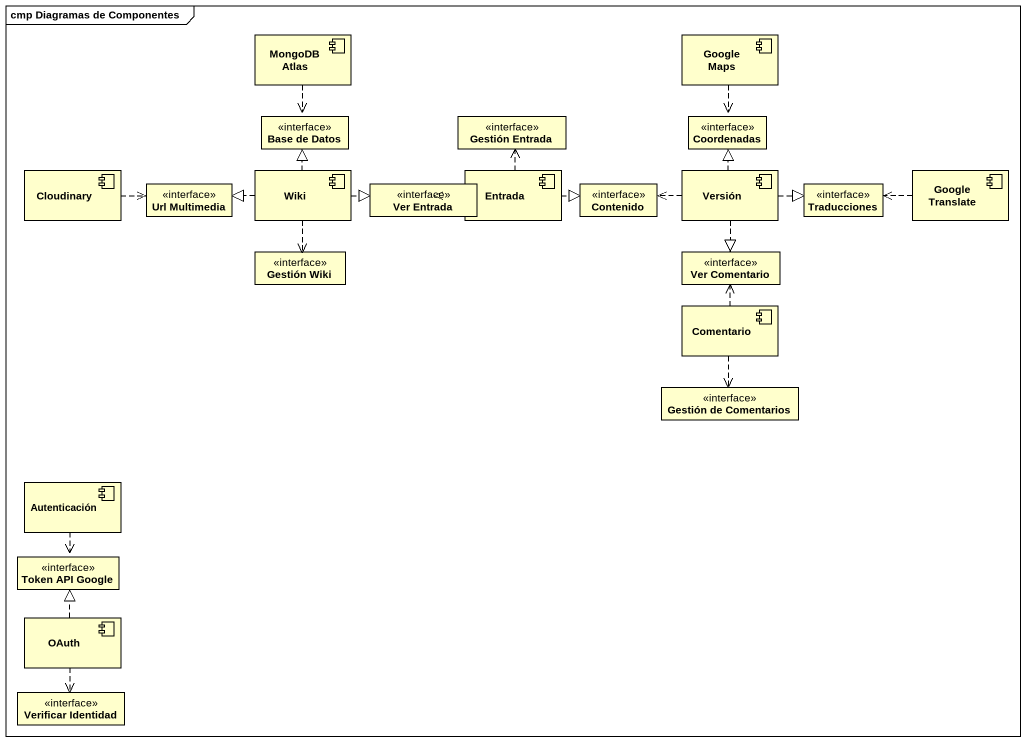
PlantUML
@startuml
mainframe cmp Diagramas de Componentes
allowmixing
hide circle
hide empty members
component "MongoDB Atlas" as MongoDB_Atlas
component "Google Maps" as Google_Maps
interface "Base de Datos" as Base_de_Datos
interface "Gestión Entrada" as Gestión_Entrada
interface Coordenadas
component Cloudinary
component Wiki
component Entrada
component Versión
component "Google Translate" as Google_Translate
interface "Url Multimedia" as Url_Multimedia
interface "Ver Entrada" as Ver_Entrada
interface Contenido
interface Traducciones
interface "Gestión Wiki" as Gestión_Wiki
interface "Ver Comentario" as Ver_Comentario
component Comentario
interface "Gestión de Comentarios" as Gestión_de_Comentarios
component Autenticación
interface "Token API Google" as Token_API_Google
component OAuth
interface "Verificar Identidad" as Verificar_Identidad
MongoDB_Atlas ..> Base_de_Datos
Google_Maps ..> Coordenadas
Cloudinary .right.> Url_Multimedia
Wiki .up.|> Base_de_Datos
Wiki .left.|> Url_Multimedia
Wiki .right.|> Ver_Entrada
Wiki ..> Gestión_Wiki
Entrada .up.> Gestión_Entrada
Entrada .left.> Ver_Entrada
Entrada .right.|> Contenido
Versión .up.|> Coordenadas
Versión .left.> Contenido
Versión .right.|> Traducciones
Versión ..|> Ver_Comentario
Google_Translate .left.> Traducciones
Comentario .up.> Ver_Comentario
Comentario ..> Gestión_de_Comentarios
Autenticación ..> Token_API_Google
OAuth .up.|> Token_API_Google
OAuth ..> Verificar_Identidad
@enduml
